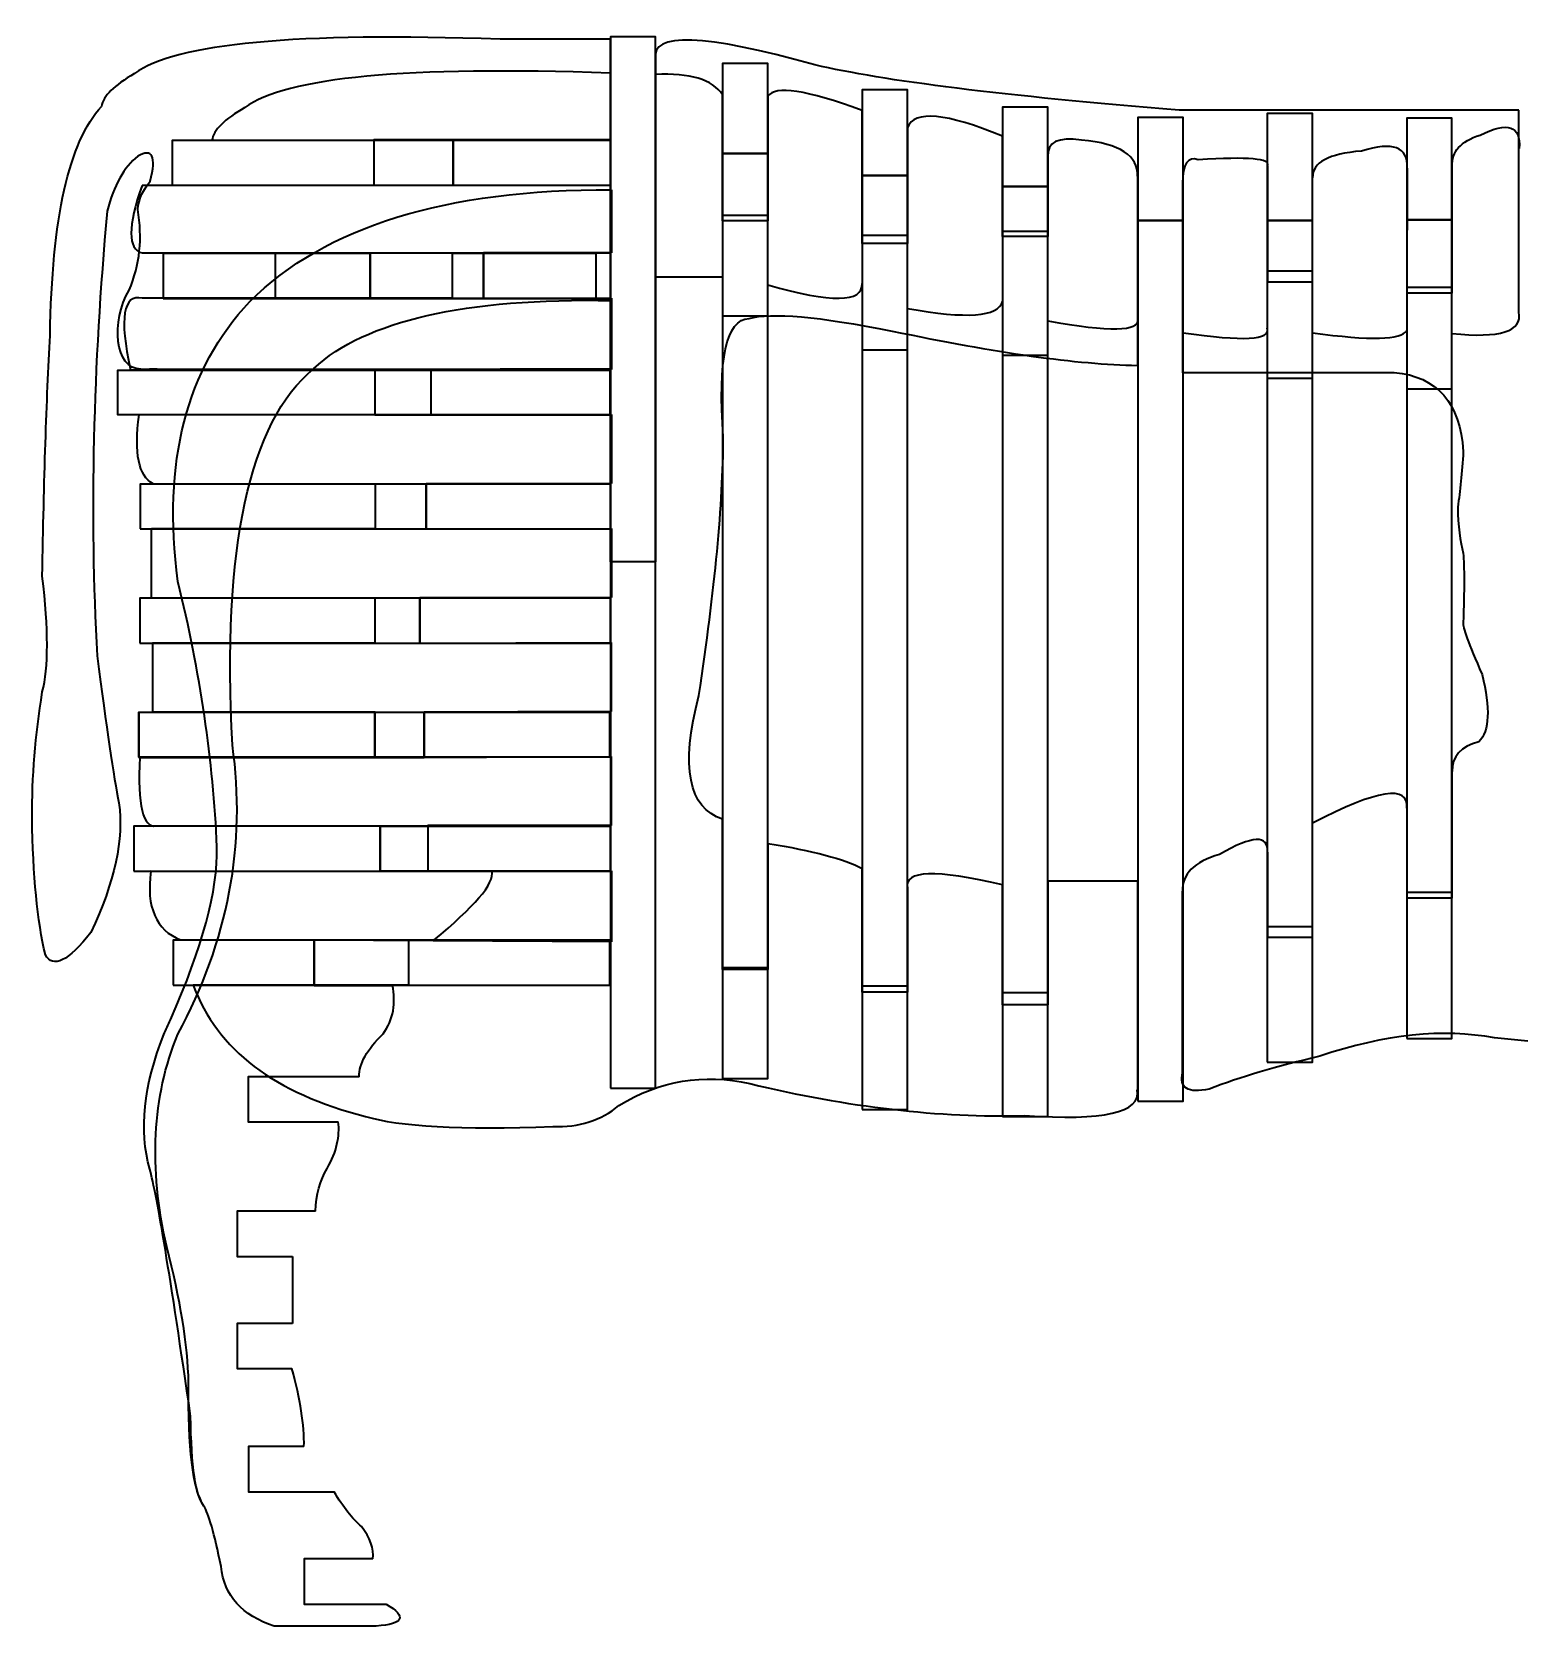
# Model space of a CAD drawing. Header units: inches. Extents: x -777 to 162, y -556 to 220.
# Drawn here: x -285.5 to -199.3, y 121.9 to 214.4 of the extents above; entities that cross this region are included whole.
import ezdxf

# ---------------------------------------------------------------- set-up
doc = ezdxf.new("R2010")
doc.units = ezdxf.units.IN
doc.header["$MEASUREMENT"] = 0
doc.layers.add('Layer 1', color=1, linetype='Continuous')

msp = doc.modelspace()

# ---------------------------------------------------------------- linework, layer by layer
at = {"layer": 'Layer 1', "color": 1, "lineweight": 35}
for points in [[(-251.9903, 153.1306), (-249.3707, 153.1306), (-249.3707, 214.0932), (-251.9903, 214.0932), (-251.9903, 153.1306)], [(-245.4851, 153.6967), (-242.8655, 153.6967), (-242.8655, 212.5541), (-245.4851, 212.5541), (-245.4851, 153.6967)], [(-237.3981, 151.9001), (-234.7785, 151.9001), (-234.7785, 211.0333), (-237.3981, 211.0333), (-237.3981, 151.9001)], [(-229.2663, 151.4956), (-226.6467, 151.4956), (-226.6467, 210.0164), (-229.2663, 210.0164), (-229.2663, 151.4956)], [(-221.419, 152.3759), (-218.7994, 152.3759), (-218.7994, 209.4153), (-221.419, 209.4153), (-221.419, 152.3759)], [(-213.9198, 154.648), (-211.3002, 154.648), (-211.3002, 209.6544), (-213.9198, 209.6544), (-213.9198, 154.648)], [(-205.8331, 156.0182), (-203.2135, 156.0182), (-203.2135, 209.3802), (-205.8331, 209.3802), (-205.8331, 156.0182)], [(-279.2691, 178.9468), (-251.9851, 178.9468), (-251.9851, 181.549), (-279.2691, 181.549), (-279.2691, 178.9468)]]:
    msp.add_lwpolyline(points, close=True, dxfattribs=at)
at = {"layer": 'Layer 1', "lineweight": 35}
for points in [[(-245.4851, 207.3383), (-242.8655, 207.3383), (-242.8655, 212.5541), (-245.4851, 212.5541), (-245.4851, 207.3383)], [(-237.3981, 206.0622), (-234.7785, 206.0622), (-234.7785, 211.0334), (-237.3981, 211.0334), (-237.3981, 206.0622)], [(-229.2663, 205.4258), (-226.6467, 205.4258), (-226.6467, 210.0164), (-229.2663, 210.0164), (-229.2663, 205.4258)], [(-221.419, 203.46), (-218.7994, 203.46), (-218.7994, 209.4154), (-221.419, 209.4154), (-221.419, 203.46)], [(-213.9198, 203.4535), (-211.3002, 203.4535), (-211.3002, 209.6545), (-213.9198, 209.6545), (-213.9198, 203.4535)], [(-205.8331, 203.4972), (-203.2135, 203.4972), (-203.2135, 209.3802), (-205.8331, 209.3802), (-205.8331, 203.4972)], [(-245.4851, 197.9216), (-242.8655, 197.9216), (-242.8655, 203.735), (-245.4851, 203.735), (-245.4851, 197.9216)], [(-237.3981, 195.9488), (-234.7785, 195.9488), (-234.7785, 202.5792), (-237.3981, 202.5792), (-237.3981, 195.9488)], [(-229.2663, 195.6436), (-226.6467, 195.6436), (-226.6467, 202.8122), (-229.2663, 202.8122), (-229.2663, 195.6436)], [(-213.9198, 194.3172), (-211.3002, 194.3172), (-211.3002, 200.5182), (-213.9198, 200.5182), (-213.9198, 194.3172)], [(-205.8331, 193.6838), (-203.2135, 193.6838), (-203.2135, 199.5666), (-205.8331, 199.5666), (-205.8331, 193.6838)], [(-251.9903, 153.1305), (-249.3707, 153.1305), (-249.3707, 183.6631), (-251.9903, 183.6631), (-251.9903, 153.1305)], [(-205.8331, 156.0183), (-203.2135, 156.0183), (-203.2135, 164.4923), (-205.8331, 164.4923), (-205.8331, 156.0183)], [(-213.9198, 154.648), (-211.3002, 154.648), (-211.3002, 162.4966), (-213.9198, 162.4966), (-213.9198, 154.648)], [(-245.4851, 153.6968), (-242.8655, 153.6968), (-242.8655, 160.1168), (-245.4851, 160.1168), (-245.4851, 153.6968)], [(-237.3981, 151.9001), (-234.7785, 151.9001), (-234.7785, 159.0529), (-237.3981, 159.0529), (-237.3981, 151.9001)], [(-229.2663, 151.4956), (-226.6467, 151.4956), (-226.6467, 158.6642), (-229.2663, 158.6642), (-229.2663, 151.4956)]]:
    msp.add_lwpolyline(points, close=True, dxfattribs=at)
at = {"layer": 'Layer 1', "color": 6, "lineweight": 35}
msp.add_lwpolyline([(-277.9064, 198.93), (-265.9106, 198.93), (-265.9106, 201.5322), (-277.9064, 201.5322), (-277.9064, 198.93)], close=True, dxfattribs=at)
at = {"layer": 'Layer 1', "color": 30, "lineweight": 35}
for points in [[(-271.4164, 198.9479), (-259.3412, 198.9479), (-259.3412, 201.5501), (-271.4164, 201.5501), (-271.4164, 198.9479)], [(-279.2562, 185.5666), (-262.6788, 185.5666), (-262.6788, 188.1688), (-279.2562, 188.1688), (-279.2562, 185.5666)], [(-279.269, 178.9468), (-263.04, 178.9468), (-263.04, 181.549), (-279.269, 181.549), (-279.269, 178.9468)], [(-279.3169, 172.321), (-262.7787, 172.321), (-262.7787, 174.923), (-279.3169, 174.923), (-279.3169, 172.321)], [(-279.6142, 165.7254), (-262.5448, 165.7254), (-262.5448, 168.3274), (-279.6142, 168.3274), (-279.6142, 165.7254)], [(-277.3379, 159.1127), (-269.1553, 159.1127), (-269.1553, 161.7149), (-277.3379, 161.7149), (-277.3379, 159.1127)]]:
    msp.add_lwpolyline(points, close=True, dxfattribs=at)
at = {"layer": 'Layer 1', "color": 2, "lineweight": 35}
for points in [[(-261.1639, 198.9302), (-252.8113, 198.9302), (-252.8113, 201.5324), (-261.1639, 201.5324), (-261.1639, 198.9302)], [(-265.6487, 192.1791), (-252.0093, 192.1791), (-252.0093, 194.7813), (-265.6487, 194.7813), (-265.6487, 192.1791)], [(-265.6342, 185.5666), (-251.9722, 185.5666), (-251.9722, 188.1688), (-265.6342, 188.1688), (-265.6342, 185.5666)], [(-265.6509, 178.9468), (-251.9851, 178.9468), (-251.9851, 181.549), (-265.6509, 181.549), (-265.6509, 178.9468)], [(-263.6961, 159.1127), (-252.0161, 159.1127), (-252.0161, 161.7149), (-263.6961, 161.7149), (-263.6961, 159.1127)]]:
    msp.add_lwpolyline(points, close=True, dxfattribs=at)
at = {"layer": 'Layer 1', "color": 4, "lineweight": 35}
for points in [[(-279.2562, 185.5666), (-251.9722, 185.5666), (-251.9722, 188.1688), (-279.2562, 188.1688), (-279.2562, 185.5666)], [(-279.6141, 165.7254), (-251.9901, 165.7254), (-251.9901, 168.3274), (-279.6141, 168.3274), (-279.6141, 165.7254)], [(-277.3379, 159.1127), (-252.0161, 159.1127), (-252.0161, 161.7149), (-277.3379, 161.7149), (-277.3379, 159.1127)]]:
    msp.add_lwpolyline(points, close=True, dxfattribs=at)
at = {"layer": 'Layer 1', "lineweight": 35}
for points, knots in [([(-258.3859, 213.9595), (-270.1495, 214.3824), (-277.2119, 213.7179), (-279.5733, 211.9658), (-279.5733, 211.9658), (-280.7561, 211.2907), (-281.3926, 210.6578), (-281.483, 210.0672)], [0, 0, 0, 0, 0.5, 0.5, 0.5, 0.5, 1, 1, 1, 1]), ([(-199.3299, 209.8489), (-207.6674, 209.8489), (-214.2323, 209.8489), (-219.0245, 209.8489), (-219.0245, 209.8489), (-229.1431, 210.6646), (-236.1808, 211.5406), (-240.1376, 212.4771), (-240.1376, 212.4771), (-246.5815, 214.2728), (-249.6586, 214.3876), (-249.3689, 212.8212)], [0, 0, 0, 0, 0.3333333, 0.3333333, 0.3333333, 0.3333333, 0.6666667, 0.6666667, 0.6666667, 0.6666667, 1, 1, 1, 1]), ([(-251.9903, 211.9958), (-263.7539, 212.4187), (-270.8162, 211.7541), (-273.1777, 210.002), (-273.1777, 210.002), (-274.3605, 209.3269), (-274.997, 208.694), (-275.0874, 208.1035)], [0, 0, 0, 0, 0.5, 0.5, 0.5, 0.5, 1, 1, 1, 1]), ([(-249.3708, 211.9245), (-249.3708, 211.9245), (-249.3706, 183.6631), (-249.3706, 183.6631), (-249.3706, 183.6631), (-249.3706, 183.6631), (-251.9903, 183.6631), (-251.9903, 183.6631), (-251.9903, 183.6631), (-251.9903, 183.6631), (-251.9903, 211.996), (-251.9903, 211.996)], [0, 0, 0, 0, 0.3333333, 0.3333333, 0.3333333, 0.3333333, 0.6666667, 0.6666667, 0.6666667, 0.6666667, 1, 1, 1, 1]), ([(-279.2061, 194.8377), (-280.7329, 194.8075), (-280.96, 197.6187), (-279.8864, 199.4065), (-279.8864, 199.4065), (-279.2665, 200.8761), (-279.1002, 202.4366), (-279.3877, 204.0879), (-279.3877, 204.0879), (-279.3271, 204.694), (-279.0851, 205.2394), (-278.6617, 205.7242), (-278.6617, 205.7242), (-278.2989, 207.1788), (-278.5407, 207.6636), (-279.3875, 207.1788), (-279.3875, 207.1788), (-280.1888, 206.5424), (-280.7786, 205.4816), (-281.1565, 203.997), (-281.1565, 203.997), (-281.9884, 194.9976), (-282.1853, 186.3988), (-281.747, 178.2012), (-281.747, 178.2012), (-281.2033, 174.0324), (-280.7804, 171.1928), (-280.4784, 169.6824), (-280.4784, 169.6824), (-280.1763, 167.598), (-280.72, 165.0907), (-282.1094, 162.1605), (-282.1094, 162.1605), (-283.4091, 160.4986), (-284.2862, 160.0656), (-284.74, 160.862), (-284.74, 160.862), (-285.2083, 162.8166), (-285.4654, 165.4679), (-285.5111, 168.8163), (-285.5111, 168.8163), (-285.5224, 171.1626), (-285.3249, 173.5962), (-284.9184, 176.1168), (-284.9184, 176.1168), (-284.556, 177.5064), (-284.556, 179.7419), (-284.9184, 182.8231), (-284.9184, 182.8231), (-284.8278, 188.4419), (-284.6768, 193.094), (-284.4654, 196.7795), (-284.4654, 196.7795), (-284.3722, 203.5878), (-283.3778, 208.0171), (-281.483, 210.0672)], [0, 0, 0, 0, 0.0714286, 0.0714286, 0.0714286, 0.0714286, 0.1428571, 0.1428571, 0.1428571, 0.1428572, 0.2142857, 0.2142857, 0.2142857, 0.2142857, 0.2857143, 0.2857143, 0.2857143, 0.2857143, 0.3571429, 0.3571429, 0.3571429, 0.3571429, 0.4285714, 0.4285714, 0.4285714, 0.4285714, 0.5, 0.5, 0.5, 0.5, 0.5714286, 0.5714286, 0.5714286, 0.5714286, 0.6428571, 0.6428571, 0.6428571, 0.6428572, 0.7142857, 0.7142857, 0.7142857, 0.7142857, 0.7857143, 0.7857143, 0.7857143, 0.7857143, 0.8571429, 0.8571429, 0.8571429, 0.8571429, 0.9285714, 0.9285714, 0.9285714, 0.9285714, 1, 1, 1, 1]), ([(-242.8655, 210.6541), (-242.8655, 210.6541), (-242.8654, 203.4248), (-242.8654, 203.4248), (-242.8654, 203.4248), (-242.8654, 203.4248), (-245.4851, 203.4248), (-245.4851, 203.4248), (-245.4851, 203.4248), (-245.4851, 203.4248), (-245.4851, 210.7449), (-245.4851, 210.7449)], [0, 0, 0, 0, 0.3333333, 0.3333333, 0.3333333, 0.3333333, 0.6666667, 0.6666667, 0.6666667, 0.6666667, 1, 1, 1, 1]), ([(-203.2134, 196.8977), (-200.4229, 196.6065), (-199.1282, 197.019), (-199.3297, 198.1352), (-199.3297, 198.1352), (-199.3299, 202.8636), (-199.3299, 206.7682), (-199.3299, 209.8489)], [0, 0, 0, 0, 0.5, 0.5, 0.5, 0.5, 1, 1, 1, 1]), ([(-234.7761, 208.8395), (-234.7761, 208.8395), (-234.7759, 202.1091), (-234.7759, 202.1091), (-234.7759, 202.1091), (-234.7759, 202.1091), (-237.3956, 202.1091), (-237.3956, 202.1091), (-237.3956, 202.1091), (-237.3956, 202.1091), (-237.3956, 209.8375), (-237.3956, 209.8375)], [0, 0, 0, 0, 0.3333333, 0.3333333, 0.3333333, 0.3333333, 0.6666667, 0.6666667, 0.6666667, 0.6666667, 1, 1, 1, 1]), ([(-203.2003, 206.5838), (-203.2467, 207.4348), (-202.7071, 208.041), (-201.5807, 208.4026), (-201.5807, 208.4026), (-199.9724, 209.2039), (-199.2171, 208.9469), (-199.3148, 207.6314)], [0, 0, 0, 0, 0.5, 0.5, 0.5, 0.5, 1, 1, 1, 1]), ([(-275.0874, 208.1035), (-275.0874, 208.1035), (-261.103, 208.1035), (-261.103, 208.1035), (-261.103, 208.1035), (-261.103, 208.1035), (-261.103, 205.4834), (-261.103, 205.4834), (-261.103, 205.4834), (-261.103, 205.4834), (-279.1346, 205.4834), (-279.1346, 205.4834)], [0, 0, 0, 0, 0.3333333, 0.3333333, 0.3333333, 0.3333333, 0.6666667, 0.6666667, 0.6666667, 0.6666667, 1, 1, 1, 1]), ([(-251.9903, 208.1213), (-251.9903, 208.1213), (-265.707, 208.1213), (-265.707, 208.1213), (-265.707, 208.1213), (-265.707, 208.1213), (-265.707, 205.5013), (-265.707, 205.5013), (-265.707, 205.5013), (-265.707, 205.5013), (-251.9903, 205.5013), (-251.9903, 205.5013)], [0, 0, 0, 0, 0.3333333, 0.3333333, 0.3333333, 0.3333333, 0.6666667, 0.6666667, 0.6666667, 0.6666667, 1, 1, 1, 1]), ([(-226.6409, 207.1609), (-226.6409, 207.1609), (-226.6407, 202.5175), (-226.6407, 202.5175), (-226.6407, 202.5175), (-226.6407, 202.5175), (-229.2604, 202.5175), (-229.2604, 202.5175), (-229.2604, 202.5175), (-229.2604, 202.5175), (-229.2604, 208.3405), (-229.2604, 208.3405)], [0, 0, 0, 0, 0.3333333, 0.3333333, 0.3333333, 0.3333333, 0.6666667, 0.6666667, 0.6666667, 0.6666667, 1, 1, 1, 1]), ([(-221.4475, 206.0189), (-221.3893, 207.207), (-222.4452, 207.9047), (-224.6868, 208.1136), (-224.6868, 208.1136), (-226.035, 208.3103), (-226.6864, 207.9928), (-226.6409, 207.1609)], [0, 0, 0, 0, 0.5, 0.5, 0.5, 0.5, 1, 1, 1, 1]), ([(-205.8198, 206.493), (-205.7391, 207.7179), (-206.6211, 208.0458), (-208.466, 207.4763), (-208.466, 207.4763), (-210.3724, 207.3252), (-211.3137, 206.811), (-211.2898, 205.9338)], [0, 0, 0, 0, 0.5, 0.5, 0.5, 0.5, 1, 1, 1, 1]), ([(-242.8654, 199.7105), (-242.8654, 199.7105), (-242.8654, 207.3383), (-242.8654, 207.3383), (-242.8654, 207.3383), (-242.8654, 207.3383), (-245.4851, 207.3383), (-245.4851, 207.3383), (-245.4851, 207.3383), (-245.4851, 207.3383), (-245.4851, 200.1641), (-245.4851, 200.1641)], [0, 0, 0, 0, 0.3333333, 0.3333333, 0.3333333, 0.3333333, 0.6666667, 0.6666667, 0.6666667, 0.6666667, 1, 1, 1, 1]), ([(-217.9191, 206.9773), (-218.5247, 207.1884), (-218.8277, 206.7349), (-218.8279, 205.6162), (-218.8279, 205.6162), (-218.8279, 201.9568), (-218.8279, 198.2973), (-218.8279, 194.6378), (-218.8279, 194.6378), (-214.7377, 194.6376), (-210.6476, 194.6378), (-206.5574, 194.6378), (-206.5574, 194.6378), (-204.0729, 194.4111), (-202.7397, 192.8837), (-202.5577, 190.0559), (-202.5577, 190.0559), (-202.6334, 188.831), (-202.7397, 187.7573), (-202.876, 186.835), (-202.876, 186.835), (-202.8607, 185.7309), (-202.7546, 184.8386), (-202.5577, 184.1584), (-202.5577, 184.1584), (-202.4973, 183.387), (-202.4973, 182.0412), (-202.5577, 180.1209), (-202.5577, 180.1209), (-202.6185, 179.9091), (-202.2549, 178.9109), (-201.467, 177.1268), (-201.467, 177.1268), (-200.9823, 175.1606), (-201.0429, 173.8602), (-201.6488, 173.2253), (-201.6488, 173.2253), (-202.7071, 172.9486), (-203.2244, 172.3733), (-203.2003, 171.4995)], [0, 0, 0, 0, 0.1, 0.1, 0.1, 0.1, 0.2, 0.2, 0.2, 0.2, 0.3, 0.3, 0.3, 0.3, 0.4, 0.4, 0.4, 0.4, 0.5, 0.5, 0.5, 0.5, 0.6, 0.6, 0.6, 0.6, 0.7, 0.7, 0.7, 0.7, 0.8, 0.8, 0.8, 0.8, 0.9, 0.9, 0.9, 0.9, 1, 1, 1, 1]), ([(-213.9093, 206.6284), (-213.9093, 206.6284), (-213.9095, 199.898), (-213.9095, 199.898), (-213.9095, 199.898), (-213.9095, 199.898), (-211.2898, 199.898), (-211.2898, 199.898), (-211.2898, 199.898), (-211.2898, 199.898), (-211.2898, 205.9985), (-211.2898, 205.9985)], [0, 0, 0, 0, 0.3333333, 0.3333333, 0.3333333, 0.3333333, 0.6666667, 0.6666667, 0.6666667, 0.6666667, 1, 1, 1, 1]), ([(-205.8198, 206.493), (-205.8198, 206.493), (-205.82, 199.2638), (-205.82, 199.2638), (-205.82, 199.2638), (-205.82, 199.2638), (-203.2003, 199.2638), (-203.2003, 199.2638), (-203.2003, 199.2638), (-203.2003, 199.2638), (-203.2003, 206.5838), (-203.2003, 206.5838)], [0, 0, 0, 0, 0.3333333, 0.3333333, 0.3333333, 0.3333333, 0.6666667, 0.6666667, 0.6666667, 0.6666667, 1, 1, 1, 1]), ([(-277.0619, 182.5233), (-277.9683, 189.4408), (-276.5787, 194.8482), (-272.8937, 198.7451), (-272.8937, 198.7451), (-268.5279, 203.1078), (-261.537, 205.2699), (-251.9212, 205.2313)], [0, 0, 0, 0, 0.5, 0.5, 0.5, 0.5, 1, 1, 1, 1]), ([(-251.9212, 205.2313), (-251.9212, 204.6122), (-251.9212, 203.9463), (-251.9212, 203.2336), (-251.9212, 203.2336), (-251.9212, 202.6046), (-251.921, 202.2697), (-251.921, 201.5679)], [0, 0, 0, 0, 0.5, 0.5, 0.5, 0.5, 1, 1, 1, 1]), ([(-234.7785, 198.3496), (-234.7785, 198.3496), (-234.7785, 206.0622), (-234.7785, 206.0622), (-234.7785, 206.0622), (-234.7785, 206.0622), (-237.3981, 206.0622), (-237.3981, 206.0622), (-237.3981, 206.0622), (-237.3981, 206.0622), (-237.398, 199.8013), (-237.398, 199.8013)], [0, 0, 0, 0, 0.3333333, 0.3333333, 0.3333333, 0.3333333, 0.6666667, 0.6666667, 0.6666667, 0.6666667, 1, 1, 1, 1]), ([(-226.6466, 197.6237), (-226.6466, 197.6237), (-226.6466, 205.4258), (-226.6466, 205.4258), (-226.6466, 205.4258), (-226.6466, 205.4258), (-229.2663, 205.4258), (-229.2663, 205.4258), (-229.2663, 205.4258), (-229.2663, 205.4258), (-229.2663, 198.7578), (-229.2663, 198.7578)], [0, 0, 0, 0, 0.3333333, 0.3333333, 0.3333333, 0.3333333, 0.6666667, 0.6666667, 0.6666667, 0.6666667, 1, 1, 1, 1]), ([(-218.7993, 196.9432), (-218.7993, 196.9432), (-218.7993, 203.46), (-218.7993, 203.46), (-218.7993, 203.46), (-218.7993, 203.46), (-221.419, 203.46), (-221.419, 203.46), (-221.419, 203.46), (-221.419, 203.46), (-221.4188, 197.7145), (-221.4188, 197.7145)], [0, 0, 0, 0, 0.3333333, 0.3333333, 0.3333333, 0.3333333, 0.6666667, 0.6666667, 0.6666667, 0.6666667, 1, 1, 1, 1]), ([(-211.3001, 196.9432), (-211.3001, 196.9432), (-211.3001, 203.4534), (-211.3001, 203.4534), (-211.3001, 203.4534), (-211.3001, 203.4534), (-213.9198, 203.4534), (-213.9198, 203.4534), (-213.9198, 203.4534), (-213.9198, 203.4534), (-213.9196, 197.2153), (-213.9196, 197.2153)], [0, 0, 0, 0, 0.3333333, 0.3333333, 0.3333333, 0.3333333, 0.6666667, 0.6666667, 0.6666667, 0.6666667, 1, 1, 1, 1]), ([(-203.2134, 196.8977), (-203.2134, 196.8977), (-203.2134, 203.4972), (-203.2134, 203.4972), (-203.2134, 203.4972), (-203.2134, 203.4972), (-205.8331, 203.4972), (-205.8331, 203.4972), (-205.8331, 203.4972), (-205.8331, 203.4972), (-205.8329, 197.0794), (-205.8329, 197.0794)], [0, 0, 0, 0, 0.3333333, 0.3333333, 0.3333333, 0.3333333, 0.6666667, 0.6666667, 0.6666667, 0.6666667, 1, 1, 1, 1]), ([(-279.1346, 201.5679), (-279.1346, 201.5679), (-261.1638, 201.5679), (-261.1638, 201.5679), (-261.1638, 201.5679), (-261.1638, 201.5679), (-261.1638, 198.9479), (-261.1638, 198.9479), (-261.1638, 198.9479), (-261.1638, 198.9479), (-279.1346, 198.9479), (-279.1346, 198.9479)], [0, 0, 0, 0, 0.3333333, 0.3333333, 0.3333333, 0.3333333, 0.6666667, 0.6666667, 0.6666667, 0.6666667, 1, 1, 1, 1]), ([(-251.9903, 201.5858), (-251.9903, 201.5858), (-265.9105, 201.5501), (-265.9105, 201.5501), (-265.9105, 201.5501), (-265.9105, 201.5501), (-265.9105, 198.93), (-265.9105, 198.93), (-265.9105, 198.93), (-265.9105, 198.93), (-251.9903, 198.9657), (-251.9903, 198.9657)], [0, 0, 0, 0, 0.3333333, 0.3333333, 0.3333333, 0.3333333, 0.6666667, 0.6666667, 0.6666667, 0.6666667, 1, 1, 1, 1]), ([(-251.921, 201.5679), (-251.921, 201.5679), (-259.3412, 201.5679), (-259.3412, 201.5679), (-259.3412, 201.5679), (-259.3412, 201.5679), (-259.3412, 198.9479), (-259.3412, 198.9479), (-259.3412, 198.9479), (-259.3412, 198.9479), (-251.921, 198.9479), (-251.921, 198.9479)], [0, 0, 0, 0, 0.3333333, 0.3333333, 0.3333333, 0.3333333, 0.6666667, 0.6666667, 0.6666667, 0.6666667, 1, 1, 1, 1]), ([(-275.5535, 128.8984), (-276.1952, 129.8934), (-276.4893, 132.2796), (-276.4367, 136.0562), (-276.4367, 136.0562), (-276.4971, 138.2614), (-276.9199, 140.8896), (-277.7053, 143.9406), (-277.7053, 143.9406), (-278.7624, 148.5323), (-278.551, 152.6407), (-277.071, 156.2657), (-277.071, 156.2657), (-274.1411, 161.6731), (-273.084, 167.2617), (-273.8995, 173.0315), (-273.8995, 173.0315), (-274.5036, 184.4805), (-272.9331, 191.7608), (-269.1876, 194.8723), (-269.1876, 194.8723), (-266.1793, 197.6482), (-260.4236, 198.9613), (-251.9212, 198.811)], [0, 0, 0, 0, 0.1666667, 0.1666667, 0.1666667, 0.1666667, 0.3333333, 0.3333333, 0.3333333, 0.3333333, 0.5, 0.5, 0.5, 0.5, 0.6666667, 0.6666667, 0.6666667, 0.6666667, 0.8333333, 0.8333333, 0.8333333, 0.8333333, 1, 1, 1, 1]), ([(-245.4851, 168.7365), (-247.4708, 169.3718), (-247.9307, 171.7611), (-246.8647, 175.9044), (-246.8647, 175.9044), (-245.9332, 182.0593), (-245.4615, 187.051), (-245.4497, 190.88), (-245.4497, 190.88), (-245.774, 195.4115), (-245.2762, 197.7082), (-243.9562, 197.7703), (-243.9562, 197.7703), (-242.6711, 198.1302), (-239.9068, 197.8876), (-235.6634, 197.0425), (-235.6634, 197.0425), (-229.6534, 195.7745), (-224.9413, 195.1103), (-221.456, 195.0489)], [0, 0, 0, 0, 0.2, 0.2, 0.2, 0.2, 0.4, 0.4, 0.4, 0.4, 0.6, 0.6, 0.6, 0.6, 0.8, 0.8, 0.8, 0.8, 1, 1, 1, 1]), ([(-279.437, 194.8377), (-276.4291, 194.8377), (-280.5425, 194.8377), (-277.5343, 194.8377), (-277.5343, 194.8377), (-271.1516, 194.8377), (-264.7687, 194.8377), (-258.3859, 194.8377)], [0, 0, 0, 0, 0.5, 0.5, 0.5, 0.5, 1, 1, 1, 1]), ([(-279.8139, 194.7992), (-279.8139, 194.7992), (-265.6487, 194.7992), (-265.6487, 194.7992), (-265.6487, 194.7992), (-265.6487, 194.7992), (-265.6487, 192.1791), (-265.6487, 192.1791), (-265.6487, 192.1791), (-265.6487, 192.1791), (-279.314, 192.1791), (-279.314, 192.1791)], [0, 0, 0, 0, 0.3333333, 0.3333333, 0.3333333, 0.3333333, 0.6666667, 0.6666667, 0.6666667, 0.6666667, 1, 1, 1, 1]), ([(-251.9212, 194.82), (-251.9212, 194.82), (-262.3985, 194.7992), (-262.3985, 194.7992), (-262.3985, 194.7992), (-262.3985, 194.7992), (-262.3985, 192.1791), (-262.3985, 192.1791), (-262.3985, 192.1791), (-262.3985, 192.1791), (-251.9212, 192.1999), (-251.9212, 192.1999)], [0, 0, 0, 0, 0.3333333, 0.3333333, 0.3333333, 0.3333333, 0.6666667, 0.6666667, 0.6666667, 0.6666667, 1, 1, 1, 1]), ([(-251.9212, 194.82), (-251.9212, 194.82), (-262.3985, 194.7992), (-262.3985, 194.7992), (-262.3985, 194.7992), (-262.3985, 194.7992), (-262.3985, 192.1791), (-262.3985, 192.1791), (-262.3985, 192.1791), (-262.3985, 192.1791), (-251.9212, 192.1999), (-251.9212, 192.1999)], [0, 0, 0, 0, 0.3333333, 0.3333333, 0.3333333, 0.3333333, 0.6666667, 0.6666667, 0.6666667, 0.6666667, 1, 1, 1, 1]), ([(-278.4959, 188.1864), (-278.4959, 188.1864), (-265.6343, 188.1866), (-265.6343, 188.1866), (-265.6343, 188.1866), (-265.6343, 188.1866), (-265.6343, 185.5666), (-265.6343, 185.5666), (-265.6343, 185.5666), (-265.6343, 185.5666), (-278.5869, 185.5666), (-278.5869, 185.5666)], [0, 0, 0, 0, 0.3333333, 0.3333333, 0.3333333, 0.3333333, 0.6666667, 0.6666667, 0.6666667, 0.6666667, 1, 1, 1, 1]), ([(-251.9212, 188.2074), (-251.9212, 188.2074), (-262.6788, 188.1866), (-262.6788, 188.1866), (-262.6788, 188.1866), (-262.6788, 188.1866), (-262.6788, 185.5666), (-262.6788, 185.5666), (-262.6788, 185.5666), (-262.6788, 185.5666), (-251.9212, 185.5874), (-251.9212, 185.5874)], [0, 0, 0, 0, 0.3333333, 0.3333333, 0.3333333, 0.3333333, 0.6666667, 0.6666667, 0.6666667, 0.6666667, 1, 1, 1, 1]), ([(-251.9212, 188.2074), (-251.9212, 188.2074), (-262.6788, 188.1866), (-262.6788, 188.1866), (-262.6788, 188.1866), (-262.6788, 188.1866), (-262.6788, 185.5666), (-262.6788, 185.5666), (-262.6788, 185.5666), (-262.6788, 185.5666), (-251.9212, 185.5874), (-251.9212, 185.5874)], [0, 0, 0, 0, 0.3333333, 0.3333333, 0.3333333, 0.3333333, 0.6666667, 0.6666667, 0.6666667, 0.6666667, 1, 1, 1, 1]), ([(-275.5535, 128.8984), (-276.0261, 129.4589), (-276.2845, 131.2013), (-276.3286, 134.1258), (-276.3286, 134.1258), (-277.4848, 142.1642), (-278.2731, 146.9385), (-278.693, 148.4478), (-278.693, 148.4478), (-279.3273, 150.6832), (-279.0554, 153.2812), (-277.8775, 156.2416), (-277.8775, 156.2416), (-277.7452, 156.5286), (-277.6172, 156.8119), (-277.4938, 157.0911), (-277.4938, 157.0911), (-275.639, 161.2826), (-274.7399, 164.6245), (-274.7966, 167.1167), (-274.7966, 167.1167), (-275.008, 172.1313), (-275.7631, 177.2668), (-277.0619, 182.5233)], [0, 0, 0, 0, 0.1666667, 0.1666667, 0.1666667, 0.1666667, 0.3333333, 0.3333333, 0.3333333, 0.3333333, 0.5, 0.5, 0.5, 0.5, 0.6666667, 0.6666667, 0.6666667, 0.6666667, 0.8333333, 0.8333333, 0.8333333, 0.8333333, 1, 1, 1, 1]), ([(-278.5869, 181.5669), (-278.5869, 181.5669), (-265.651, 181.5669), (-265.651, 181.5669), (-265.651, 181.5669), (-265.651, 181.5669), (-265.651, 178.9468), (-265.651, 178.9468), (-265.651, 178.9468), (-265.651, 178.9468), (-278.5414, 178.9468), (-278.5414, 178.9468)], [0, 0, 0, 0, 0.3333333, 0.3333333, 0.3333333, 0.3333333, 0.6666667, 0.6666667, 0.6666667, 0.6666667, 1, 1, 1, 1]), ([(-251.9212, 181.5936), (-251.9212, 181.5936), (-263.04, 181.5669), (-263.04, 181.5669), (-263.04, 181.5669), (-263.04, 181.5669), (-263.04, 178.9468), (-263.04, 178.9468), (-263.04, 178.9468), (-263.04, 178.9468), (-251.9212, 178.9736), (-251.9212, 178.9736)], [0, 0, 0, 0, 0.3333333, 0.3333333, 0.3333333, 0.3333333, 0.6666667, 0.6666667, 0.6666667, 0.6666667, 1, 1, 1, 1]), ([(-251.9212, 181.5936), (-251.9212, 181.5936), (-263.04, 181.5669), (-263.04, 181.5669), (-263.04, 181.5669), (-263.04, 181.5669), (-263.04, 178.9468), (-263.04, 178.9468), (-263.04, 178.9468), (-263.04, 178.9468), (-251.9212, 178.9736), (-251.9212, 178.9736)], [0, 0, 0, 0, 0.3333333, 0.3333333, 0.3333333, 0.3333333, 0.6666667, 0.6666667, 0.6666667, 0.6666667, 1, 1, 1, 1]), ([(-278.5414, 174.9558), (-278.5414, 174.9558), (-265.6509, 174.9558), (-265.6509, 174.9558), (-265.6509, 174.9558), (-265.6509, 174.9558), (-265.6509, 172.3358), (-265.6509, 172.3358), (-265.6509, 172.3358), (-265.6509, 172.3358), (-279.2685, 172.3358), (-279.2685, 172.3358)], [0, 0, 0, 0, 0.3333333, 0.3333333, 0.3333333, 0.3333333, 0.6666667, 0.6666667, 0.6666667, 0.6666667, 1, 1, 1, 1]), ([(-251.921, 174.9805), (-251.921, 174.9805), (-262.7787, 174.9232), (-262.7787, 174.9232), (-262.7787, 174.9232), (-262.7787, 174.9232), (-262.7787, 172.3032), (-262.7787, 172.3032), (-262.7787, 172.3032), (-262.7787, 172.3032), (-251.921, 172.3605), (-251.921, 172.3605)], [0, 0, 0, 0, 0.3333333, 0.3333333, 0.3333333, 0.3333333, 0.6666667, 0.6666667, 0.6666667, 0.6666667, 1, 1, 1, 1]), ([(-251.921, 174.9805), (-251.921, 174.9805), (-262.7787, 174.9409), (-262.7787, 174.9409), (-262.7787, 174.9409), (-262.7787, 174.9409), (-262.7787, 172.3209), (-262.7787, 172.3209), (-262.7787, 172.3209), (-262.7787, 172.3209), (-251.921, 172.3605), (-251.921, 172.3605)], [0, 0, 0, 0, 0.3333333, 0.3333333, 0.3333333, 0.3333333, 0.6666667, 0.6666667, 0.6666667, 0.6666667, 1, 1, 1, 1]), ([(-205.82, 169.3694), (-205.82, 169.3694), (-205.82, 164.1796), (-205.82, 164.1796), (-205.82, 164.1796), (-205.82, 164.1796), (-203.2003, 164.1796), (-203.2003, 164.1796), (-203.2003, 164.1796), (-203.2003, 164.1796), (-203.2003, 171.4997), (-203.2003, 171.4997)], [0, 0, 0, 0, 0.3333333, 0.3333333, 0.3333333, 0.3333333, 0.6666667, 0.6666667, 0.6666667, 0.6666667, 1, 1, 1, 1]), ([(-278.3141, 168.3447), (-278.3141, 168.3447), (-265.3381, 168.3272), (-265.3381, 168.3272), (-265.3381, 168.3272), (-265.3381, 168.3272), (-265.3381, 165.7072), (-265.3381, 165.7072), (-265.3381, 165.7072), (-265.3381, 165.7072), (-278.6324, 165.7249), (-278.6324, 165.7249)], [0, 0, 0, 0, 0.3333333, 0.3333333, 0.3333333, 0.3333333, 0.6666667, 0.6666667, 0.6666667, 0.6666667, 1, 1, 1, 1]), ([(-251.9212, 168.3678), (-251.9212, 168.3678), (-262.5658, 168.3678), (-262.5658, 168.3678), (-262.5658, 168.3678), (-262.5658, 168.3678), (-262.5658, 165.7477), (-262.5658, 165.7477), (-262.5658, 165.7477), (-262.5658, 165.7477), (-251.9212, 165.7477), (-251.9212, 165.7477)], [0, 0, 0, 0, 0.3333333, 0.3333333, 0.3333333, 0.3333333, 0.6666667, 0.6666667, 0.6666667, 0.6666667, 1, 1, 1, 1]), ([(-251.9212, 168.3678), (-251.9212, 168.3678), (-262.5658, 168.3678), (-262.5658, 168.3678), (-262.5658, 168.3678), (-262.5658, 168.3678), (-262.5658, 165.7477), (-262.5658, 165.7477), (-262.5658, 165.7477), (-262.5658, 165.7477), (-258.8497, 165.7477), (-258.8497, 165.7477)], [0, 0, 0, 0, 0.3333333, 0.3333333, 0.3333333, 0.3333333, 0.6666667, 0.6666667, 0.6666667, 0.6666667, 1, 1, 1, 1]), ([(-242.8654, 167.3302), (-242.8654, 167.3302), (-242.8654, 160.0151), (-242.8654, 160.0151), (-242.8654, 160.0151), (-242.8654, 160.0151), (-245.4851, 160.0151), (-245.4851, 160.0151), (-245.4851, 160.0151), (-245.4851, 160.0151), (-245.4851, 168.7365), (-245.4851, 168.7365)], [0, 0, 0, 0, 0.3333333, 0.3333333, 0.3333333, 0.3333333, 0.6666667, 0.6666667, 0.6666667, 0.6666667, 1, 1, 1, 1]), ([(-213.9095, 166.829), (-213.9095, 166.829), (-213.9095, 161.8983), (-213.9095, 161.8983), (-213.9095, 161.8983), (-213.9095, 161.8983), (-211.2898, 161.8983), (-211.2898, 161.8983), (-211.2898, 161.8983), (-211.2898, 161.8983), (-211.2898, 168.5072), (-211.2898, 168.5072)], [0, 0, 0, 0, 0.3333333, 0.3333333, 0.3333333, 0.3333333, 0.6666667, 0.6666667, 0.6666667, 0.6666667, 1, 1, 1, 1]), ([(-213.9095, 166.829), (-213.8441, 167.8415), (-214.7714, 167.7962), (-216.692, 166.6927), (-216.692, 166.6927), (-218.1613, 166.2543), (-218.8733, 165.5434), (-218.8279, 164.5606)], [0, 0, 0, 0, 0.5, 0.5, 0.5, 0.5, 1, 1, 1, 1]), ([(-234.7761, 164.7442), (-234.7761, 164.7442), (-234.7759, 158.6994), (-234.7759, 158.6994), (-234.7759, 158.6994), (-234.7759, 158.6994), (-237.3956, 158.6994), (-237.3956, 158.6994), (-237.3956, 158.6994), (-237.3956, 158.6994), (-237.3956, 165.8785), (-237.3956, 165.8785)], [0, 0, 0, 0, 0.3333333, 0.3333333, 0.3333333, 0.3333333, 0.6666667, 0.6666667, 0.6666667, 0.6666667, 1, 1, 1, 1]), ([(-226.6407, 165.1526), (-226.6407, 165.1526), (-226.6407, 157.9736), (-226.6407, 157.9736), (-226.6407, 157.9736), (-226.6407, 157.9736), (-229.2604, 157.9736), (-229.2604, 157.9736), (-229.2604, 157.9736), (-229.2604, 157.9736), (-229.2604, 164.9258), (-229.2604, 164.9258)], [0, 0, 0, 0, 0.3333333, 0.3333333, 0.3333333, 0.3333333, 0.6666667, 0.6666667, 0.6666667, 0.6666667, 1, 1, 1, 1]), ([(-276.9054, 161.7327), (-276.9054, 161.7327), (-263.6962, 161.7327), (-263.6962, 161.7327), (-263.6962, 161.7327), (-263.6962, 161.7327), (-263.6962, 159.1127), (-263.6962, 159.1127), (-263.6962, 159.1127), (-263.6962, 159.1127), (-276.1783, 159.1127), (-276.1783, 159.1127)], [0, 0, 0, 0, 0.3333333, 0.3333333, 0.3333333, 0.3333333, 0.6666667, 0.6666667, 0.6666667, 0.6666667, 1, 1, 1, 1]), ([(-251.9212, 161.6138), (-251.9212, 161.6138), (-269.1553, 161.7149), (-269.1553, 161.7149), (-269.1553, 161.7149), (-269.1553, 161.7149), (-269.1553, 159.0948), (-269.1553, 159.0948), (-269.1553, 159.0948), (-269.1553, 159.0948), (-264.623, 159.0948), (-264.623, 159.0948)], [0, 0, 0, 0, 0.3333333, 0.3333333, 0.3333333, 0.3333333, 0.6666667, 0.6666667, 0.6666667, 0.6666667, 1, 1, 1, 1]), ([(-262.2263, 161.7149), (-262.2263, 161.7149), (-269.1553, 161.7149), (-269.1553, 161.7149), (-269.1553, 161.7149), (-269.1553, 161.7149), (-269.1553, 159.0948), (-269.1553, 159.0948), (-269.1553, 159.0948), (-269.1553, 159.0948), (-264.623, 159.0948), (-264.623, 159.0948)], [0, 0, 0, 0, 0.3333333, 0.3333333, 0.3333333, 0.3333333, 0.6666667, 0.6666667, 0.6666667, 0.6666667, 1, 1, 1, 1]), ([(-276.1783, 159.1127), (-274.7844, 155.3689), (-271.4516, 152.8304), (-266.1798, 151.4976), (-266.1798, 151.4976), (-264.2673, 150.914), (-260.6494, 150.7195), (-255.3266, 150.914), (-255.3266, 150.914), (-253.8031, 150.8624), (-252.5277, 151.2686), (-251.5004, 152.1327)], [0, 0, 0, 0, 0.3333333, 0.3333333, 0.3333333, 0.3333333, 0.6666667, 0.6666667, 0.6666667, 0.6666667, 1, 1, 1, 1]), ([(-266.5535, 153.7984), (-266.5612, 154.5565), (-266.1001, 155.3851), (-265.17, 156.2841), (-265.17, 156.2841), (-264.5578, 157.1079), (-264.4189, 158.1123), (-264.623, 159.0948)], [0, 0, 0, 0, 0.5, 0.5, 0.5, 0.5, 1, 1, 1, 1]), ([(-266.5535, 153.7984), (-266.5612, 154.5565), (-266.1001, 155.3851), (-265.17, 156.2841), (-265.17, 156.2841), (-264.5578, 157.1079), (-264.4189, 158.1123), (-264.623, 159.0948)], [0, 0, 0, 0, 0.5, 0.5, 0.5, 0.5, 1, 1, 1, 1]), ([(-172.5854, 159.0696), (-172.7367, 157.4039), (-174.2518, 156.0421), (-177.13, 154.9844), (-177.13, 154.9844), (-179.2282, 154.8975), (-182.8564, 154.9292), (-188.0147, 155.0791), (-188.0147, 155.0791), (-192.4064, 155.3239), (-196.6492, 155.6474), (-200.743, 156.0491), (-200.743, 156.0491), (-203.7241, 156.6212), (-207.1015, 156.2678), (-210.8746, 154.9883), (-210.8746, 154.9883), (-213.3439, 154.4136), (-215.4799, 153.7787), (-217.2826, 153.083), (-217.2826, 153.083), (-218.5247, 152.821), (-219.0398, 153.1436), (-218.8279, 154.0502)], [0, 0, 0, 0, 0.1666667, 0.1666667, 0.1666667, 0.1666667, 0.3333333, 0.3333333, 0.3333333, 0.3333333, 0.5, 0.5, 0.5, 0.5, 0.6666667, 0.6666667, 0.6666667, 0.6666667, 0.8333333, 0.8333333, 0.8333333, 0.8333333, 1, 1, 1, 1]), ([(-266.5535, 153.7984), (-266.5535, 153.7984), (-272.9909, 153.7984), (-272.9909, 153.7984), (-272.9909, 153.7984), (-272.9909, 153.7984), (-272.9909, 151.1783), (-272.9909, 151.1783), (-272.9909, 151.1783), (-272.9909, 151.1783), (-267.7705, 151.1783), (-267.7705, 151.1783)], [0, 0, 0, 0, 0.3333333, 0.3333333, 0.3333333, 0.3333333, 0.6666667, 0.6666667, 0.6666667, 0.6666667, 1, 1, 1, 1]), ([(-266.5535, 153.7984), (-266.5535, 153.7984), (-272.9909, 153.7984), (-272.9909, 153.7984), (-272.9909, 153.7984), (-272.9909, 153.7984), (-272.9909, 151.1783), (-272.9909, 151.1783), (-272.9909, 151.1783), (-272.9909, 151.1783), (-267.7705, 151.1783), (-267.7705, 151.1783)], [0, 0, 0, 0, 0.3333333, 0.3333333, 0.3333333, 0.3333333, 0.6666667, 0.6666667, 0.6666667, 0.6666667, 1, 1, 1, 1]), ([(-251.5004, 152.1327), (-249.122, 153.5845), (-246.5919, 154.0078), (-243.9106, 153.4029), (-243.9106, 153.4029), (-238.231, 152.0317), (-232.9144, 151.4136), (-227.9612, 151.5484)], [0, 0, 0, 0, 0.5, 0.5, 0.5, 0.5, 1, 1, 1, 1]), ([(-269.0861, 146.0033), (-269.0564, 146.9655), (-268.8293, 147.7913), (-268.4057, 148.4806), (-268.4057, 148.4806), (-267.8613, 149.4598), (-267.6495, 150.359), (-267.7707, 151.1783)], [0, 0, 0, 0, 0.5, 0.5, 0.5, 0.5, 1, 1, 1, 1]), ([(-269.0861, 146.0033), (-269.0564, 146.9655), (-268.8293, 147.7913), (-268.4057, 148.4806), (-268.4057, 148.4806), (-267.8613, 149.4598), (-267.6495, 150.359), (-267.7707, 151.1783)], [0, 0, 0, 0, 0.5, 0.5, 0.5, 0.5, 1, 1, 1, 1]), ([(-269.0859, 146.0033), (-269.0859, 146.0033), (-273.6258, 146.0033), (-273.6258, 146.0033), (-273.6258, 146.0033), (-273.6258, 146.0033), (-273.6258, 143.3832), (-273.6258, 143.3832), (-273.6258, 143.3832), (-273.6258, 143.3832), (-270.409, 143.3832), (-270.409, 143.3832)], [0, 0, 0, 0, 0.3333333, 0.3333333, 0.3333333, 0.3333333, 0.6666667, 0.6666667, 0.6666667, 0.6666667, 1, 1, 1, 1]), ([(-269.0859, 146.0033), (-269.0859, 146.0033), (-273.6258, 146.0033), (-273.6258, 146.0033), (-273.6258, 146.0033), (-273.6258, 146.0033), (-273.6258, 143.3832), (-273.6258, 143.3832), (-273.6258, 143.3832), (-273.6258, 143.3832), (-270.409, 143.3832), (-270.409, 143.3832)], [0, 0, 0, 0, 0.3333333, 0.3333333, 0.3333333, 0.3333333, 0.6666667, 0.6666667, 0.6666667, 0.6666667, 1, 1, 1, 1]), ([(-270.4088, 139.499), (-270.4088, 139.499), (-273.6256, 139.499), (-273.6256, 139.499), (-273.6256, 139.499), (-273.6256, 139.499), (-273.6256, 136.879), (-273.6256, 136.879), (-273.6256, 136.879), (-273.6256, 136.879), (-270.4543, 136.879), (-270.4543, 136.879)], [0, 0, 0, 0, 0.3333333, 0.3333333, 0.3333333, 0.3333333, 0.6666667, 0.6666667, 0.6666667, 0.6666667, 1, 1, 1, 1]), ([(-270.4088, 139.499), (-270.4088, 139.499), (-273.6256, 139.499), (-273.6256, 139.499), (-273.6256, 139.499), (-273.6256, 139.499), (-273.6256, 136.879), (-273.6256, 136.879), (-273.6256, 136.879), (-273.6256, 136.879), (-270.4543, 136.879), (-270.4543, 136.879)], [0, 0, 0, 0, 0.3333333, 0.3333333, 0.3333333, 0.3333333, 0.6666667, 0.6666667, 0.6666667, 0.6666667, 1, 1, 1, 1]), ([(-269.7513, 132.3514), (-269.7513, 132.3514), (-272.9679, 132.3514), (-272.9679, 132.3514), (-272.9679, 132.3514), (-272.9679, 132.3514), (-272.9679, 129.7314), (-272.9679, 129.7314), (-272.9679, 129.7314), (-272.9679, 129.7314), (-268.005, 129.7314), (-268.005, 129.7314)], [0, 0, 0, 0, 0.3333333, 0.3333333, 0.3333333, 0.3333333, 0.6666667, 0.6666667, 0.6666667, 0.6666667, 1, 1, 1, 1]), ([(-269.7513, 132.3514), (-269.7513, 132.3514), (-272.9679, 132.3514), (-272.9679, 132.3514), (-272.9679, 132.3514), (-272.9679, 132.3514), (-272.9679, 129.7314), (-272.9679, 129.7314), (-272.9679, 129.7314), (-272.9679, 129.7314), (-268.005, 129.7314), (-268.005, 129.7314)], [0, 0, 0, 0, 0.3333333, 0.3333333, 0.3333333, 0.3333333, 0.6666667, 0.6666667, 0.6666667, 0.6666667, 1, 1, 1, 1]), ([(-265.7621, 125.8403), (-265.6919, 126.4438), (-265.91, 127.0693), (-266.4174, 127.7166), (-266.4174, 127.7166), (-266.9465, 128.1658), (-267.4757, 128.8376), (-268.005, 129.7314)], [0, 0, 0, 0, 0.5, 0.5, 0.5, 0.5, 1, 1, 1, 1]), ([(-265.7621, 125.8403), (-265.6919, 126.4438), (-265.91, 127.0693), (-266.4174, 127.7166), (-266.4174, 127.7166), (-266.9465, 128.1658), (-267.4757, 128.8376), (-268.005, 129.7314)], [0, 0, 0, 0, 0.5, 0.5, 0.5, 0.5, 1, 1, 1, 1]), ([(-264.9849, 123.2203), (-263.7601, 122.4892), (-263.9566, 122.0641), (-265.5744, 121.944), (-265.5744, 121.944), (-267.5399, 121.944), (-269.5056, 121.944), (-271.4713, 121.944), (-271.4713, 121.944), (-273.346, 122.5502), (-274.3741, 123.7018), (-274.5557, 125.3984), (-274.5557, 125.3984), (-274.9487, 127.3226), (-275.2813, 128.4893), (-275.5535, 128.8984)], [0, 0, 0, 0, 0.25, 0.25, 0.25, 0.25, 0.5, 0.5, 0.5, 0.5, 0.75, 0.75, 0.75, 0.75, 1, 1, 1, 1]), ([(-264.9849, 123.2203), (-263.7601, 122.4892), (-263.9566, 122.0641), (-265.5744, 121.944), (-265.5744, 121.944), (-267.5399, 121.944), (-269.5056, 121.944), (-271.4713, 121.944), (-271.4713, 121.944), (-273.346, 122.5502), (-274.3741, 123.7018), (-274.5557, 125.3984), (-274.5557, 125.3984), (-274.9487, 127.3226), (-275.2813, 128.4893), (-275.5535, 128.8984)], [0, 0, 0, 0, 0.25, 0.25, 0.25, 0.25, 0.5, 0.5, 0.5, 0.5, 0.75, 0.75, 0.75, 0.75, 1, 1, 1, 1]), ([(-265.7621, 125.8403), (-265.7621, 125.8403), (-269.736, 125.8403), (-269.736, 125.8403), (-269.736, 125.8403), (-269.736, 125.8403), (-269.736, 123.2203), (-269.736, 123.2203), (-269.736, 123.2203), (-269.736, 123.2203), (-264.9851, 123.2203), (-264.9851, 123.2203)], [0, 0, 0, 0, 0.3333333, 0.3333333, 0.3333333, 0.3333333, 0.6666667, 0.6666667, 0.6666667, 0.6666667, 1, 1, 1, 1]), ([(-265.7621, 125.8403), (-265.7621, 125.8403), (-269.736, 125.8403), (-269.736, 125.8403), (-269.736, 125.8403), (-269.736, 125.8403), (-269.736, 123.2203), (-269.736, 123.2203), (-269.736, 123.2203), (-269.736, 123.2203), (-264.9851, 123.2203), (-264.9851, 123.2203)], [0, 0, 0, 0, 0.3333333, 0.3333333, 0.3333333, 0.3333333, 0.6666667, 0.6666667, 0.6666667, 0.6666667, 1, 1, 1, 1])]:
    msp.add_open_spline(points, degree=3, knots=knots, dxfattribs=at)
for points in [[(-251.9903, 213.9595), (-251.9903, 213.9595), (-258.3859, 213.9595), (-258.3859, 213.9595)], [(-251.9903, 208.1213), (-251.9903, 209.8817), (-251.9903, 213.1251), (-251.9903, 213.9595)], [(-249.3689, 212.8212), (-249.3689, 208.3905), (-249.3689, 204.1714), (-249.3689, 200.1641)], [(-245.4851, 210.7449), (-246.0903, 211.6219), (-247.3854, 212.0151), (-249.3708, 211.9243)], [(-237.3956, 209.8375), (-240.6236, 211.0171), (-242.4467, 211.2892), (-242.8655, 210.6541)], [(-229.2604, 208.3405), (-232.5337, 209.6863), (-234.3722, 209.8526), (-234.7761, 208.8395)], [(-213.9093, 206.6284), (-213.6774, 207.0375), (-215.0138, 207.1541), (-217.9191, 206.9773)], [(-279.1346, 205.4834), (-279.98, 203.0977), (-279.98, 201.7923), (-279.1346, 201.5679)], [(-251.9903, 201.5858), (-251.9903, 203.1437), (-251.9903, 204.4488), (-251.9903, 205.5013)], [(-221.4475, 206.0189), (-221.4475, 195.0489), (-221.4475, 200.488), (-221.4475, 195.0488)], [(-245.4851, 200.1641), (-247.5508, 200.1641), (-248.8455, 200.1641), (-249.3689, 200.1641)], [(-242.8654, 199.7105), (-239.1797, 198.6521), (-237.3571, 198.6823), (-237.398, 199.8013)], [(-279.1346, 198.9479), (-280.2382, 199.1838), (-280.4647, 197.8011), (-279.8139, 194.7992)], [(-251.9903, 198.9657), (-251.9903, 197.7031), (-251.9903, 196.3359), (-251.9903, 194.8377)], [(-251.9212, 198.9479), (-251.9212, 197.301), (-251.9212, 195.8338), (-251.9212, 194.82)], [(-251.9212, 198.811), (-251.9212, 197.1641), (-251.9212, 195.8338), (-251.9212, 194.82)], [(-234.7785, 198.3496), (-231.3465, 197.7296), (-229.509, 197.8655), (-229.2663, 198.7578)], [(-226.6466, 197.6237), (-223.0547, 196.9884), (-221.3124, 197.0186), (-221.4188, 197.7145)], [(-218.7993, 196.9432), (-215.3138, 196.429), (-213.6872, 196.5198), (-213.9196, 197.2153)], [(-211.3001, 196.9432), (-207.9503, 196.4746), (-206.1279, 196.5198), (-205.8329, 197.0794)], [(-251.9903, 194.8377), (-251.9903, 194.8377), (-258.3859, 194.8377), (-258.3859, 194.8377)], [(-278.4959, 188.1864), (-279.3393, 188.6206), (-279.612, 189.9514), (-279.314, 192.1793)], [(-251.9212, 192.1999), (-251.9212, 190.8232), (-251.9212, 189.4924), (-251.9212, 188.2074)], [(-251.9212, 192.1999), (-251.9212, 190.8232), (-251.9212, 189.4924), (-251.9212, 188.2074)], [(-278.5869, 181.5669), (-278.5869, 182.9001), (-278.5869, 184.2334), (-278.5869, 185.5666)], [(-251.9212, 185.5874), (-251.9212, 184.4222), (-251.9212, 183.0908), (-251.9212, 181.5936)], [(-251.9212, 185.5874), (-251.9212, 184.4222), (-251.9212, 183.0908), (-251.9212, 181.5936)], [(-278.5414, 178.9468), (-278.5414, 174.956), (-278.5414, 176.8125), (-278.5414, 174.9558)], [(-251.9212, 174.9805), (-251.9212, 176.6893), (-251.9212, 178.0205), (-251.9212, 178.9736)], [(-251.9212, 174.9805), (-251.9212, 176.6893), (-251.9212, 178.0205), (-251.9212, 178.9736)], [(-279.2685, 172.3358), (-279.4048, 169.5323), (-279.0869, 168.202), (-278.3141, 168.3447)], [(-251.9212, 168.3678), (-251.9212, 169.9246), (-251.9212, 171.2556), (-251.9212, 172.3605)], [(-251.9212, 168.3678), (-251.9212, 169.9246), (-251.9212, 171.2556), (-251.9212, 172.3605)], [(-205.82, 169.3694), (-205.7069, 170.745), (-207.53, 170.4577), (-211.2898, 168.5072)], [(-242.8654, 167.3302), (-240.2652, 166.9069), (-238.4419, 166.4228), (-237.3956, 165.8785)], [(-278.6324, 165.7249), (-278.905, 163.6311), (-278.3292, 162.3003), (-276.9054, 161.7327)], [(-262.2263, 161.7149), (-259.8831, 163.681), (-258.7138, 164.9581), (-258.8499, 165.7477)], [(-251.9212, 165.7477), (-251.9212, 164.3555), (-251.9212, 162.9776), (-251.9212, 161.6138)], [(-229.2604, 164.9258), (-233.1399, 165.833), (-234.9783, 165.7726), (-234.7761, 164.7442)], [(-226.6407, 165.1526), (-224.9097, 165.1526), (-223.1786, 165.1526), (-221.4474, 165.1526)], [(-221.4474, 165.1526), (-221.4475, 153.0378), (-221.4475, 157.5809), (-221.4474, 153.0376)], [(-218.8279, 154.0502), (-218.8279, 164.5606), (-218.8279, 161.951), (-218.8279, 164.5606)], [(-227.9612, 151.5484), (-223.4, 151.2264), (-221.2319, 151.7228), (-221.4568, 153.0378)], [(-270.409, 143.3832), (-270.409, 142.0885), (-270.409, 140.7938), (-270.409, 139.499)], [(-270.409, 143.3832), (-270.409, 142.0885), (-270.409, 140.7938), (-270.409, 139.499)], [(-269.7513, 132.3514), (-269.7289, 133.6017), (-269.9631, 135.1111), (-270.4543, 136.879)], [(-269.7513, 132.3514), (-269.7289, 133.6017), (-269.9631, 135.1111), (-270.4543, 136.879)]]:
    msp.add_open_spline(points, degree=3, dxfattribs=at)
at = {"layer": 'Layer 1', "color": 6, "lineweight": 35}
msp.add_open_spline([(-265.707, 205.4834), (-265.707, 205.4834), (-265.707, 208.1035), (-265.707, 208.1035), (-265.707, 208.1035), (-265.707, 208.1035), (-277.3645, 208.1035), (-277.3645, 208.1035), (-277.3645, 208.1035), (-277.3645, 208.1035), (-277.3645, 205.4834), (-277.3645, 205.4834), (-277.3645, 205.4834), (-277.3645, 205.4834), (-265.707, 205.4834), (-265.707, 205.4834)], degree=3, knots=[0, 0, 0, 0, 0.25, 0.25, 0.25, 0.25, 0.5, 0.5, 0.5, 0.5, 0.75, 0.75, 0.75, 0.75, 1, 1, 1, 1], dxfattribs=at)
at = {"layer": 'Layer 1', "color": 2, "lineweight": 35}
for points in [[(-251.9903, 205.4834), (-251.9903, 205.4834), (-251.9903, 208.1035), (-251.9903, 208.1035), (-251.9903, 208.1035), (-251.9903, 208.1035), (-261.103, 208.1035), (-261.103, 208.1035), (-261.103, 208.1035), (-261.103, 208.1035), (-261.103, 205.4834), (-261.103, 205.4834), (-261.103, 205.4834), (-261.103, 205.4834), (-251.9903, 205.4834), (-251.9903, 205.4834)], [(-252.0492, 174.9379), (-252.0492, 174.9379), (-265.651, 174.9379), (-265.651, 174.9379), (-265.651, 174.9379), (-265.651, 174.9379), (-265.651, 172.3358), (-265.651, 172.3358), (-265.651, 172.3358), (-265.651, 172.3358), (-252.0492, 172.3358), (-252.0492, 172.3358), (-252.0492, 172.3358), (-252.0492, 172.3358), (-252.0492, 174.9379), (-252.0492, 174.9379)], [(-251.9901, 168.3272), (-251.9901, 168.3272), (-265.3381, 168.3272), (-265.3381, 168.3272), (-265.3381, 168.3272), (-265.3381, 168.3272), (-265.3381, 165.7251), (-265.3381, 165.7251), (-265.3381, 165.7251), (-265.3381, 165.7251), (-251.9901, 165.7251), (-251.9901, 165.7251), (-251.9901, 165.7251), (-251.9901, 165.7251), (-251.9901, 168.3272), (-251.9901, 168.3272)]]:
    msp.add_open_spline(points, degree=3, knots=[0, 0, 0, 0, 0.25, 0.25, 0.25, 0.25, 0.5, 0.5, 0.5, 0.5, 0.75, 0.75, 0.75, 0.75, 1, 1, 1, 1], dxfattribs=at)
at = {"layer": 'Layer 1', "color": 4, "lineweight": 35}
msp.add_open_spline([(-277.9064, 198.93), (-277.9064, 198.93), (-277.9064, 201.5501), (-277.9064, 201.5501), (-277.9064, 201.5501), (-277.9064, 201.5501), (-251.9903, 201.5501), (-251.9903, 201.5501), (-251.9903, 201.5501), (-251.9903, 201.5501), (-251.9903, 198.93), (-251.9903, 198.93), (-251.9903, 198.93), (-251.9903, 198.93), (-277.9064, 198.93), (-277.9064, 198.93)], degree=3, knots=[0, 0, 0, 0, 0.25, 0.25, 0.25, 0.25, 0.5, 0.5, 0.5, 0.5, 0.75, 0.75, 0.75, 0.75, 1, 1, 1, 1], dxfattribs=at)
at = {"layer": 'Layer 1', "color": 1, "lineweight": 35}
for points in [[(-252.0093, 194.7813), (-252.0093, 194.7813), (-280.5447, 194.7813), (-280.5447, 194.7813), (-280.5447, 194.7813), (-280.5447, 194.7813), (-280.5447, 192.1791), (-280.5447, 192.1791), (-280.5447, 192.1791), (-280.5447, 192.1791), (-252.0093, 192.1791), (-252.0093, 192.1791), (-252.0093, 192.1791), (-252.0093, 192.1791), (-252.0093, 194.7813), (-252.0093, 194.7813)], [(-252.0492, 174.9379), (-252.0492, 174.9379), (-279.317, 174.9379), (-279.317, 174.9379), (-279.317, 174.9379), (-279.317, 174.9379), (-279.317, 172.3358), (-279.317, 172.3358), (-279.317, 172.3358), (-279.317, 172.3358), (-252.0492, 172.3358), (-252.0492, 172.3358), (-252.0492, 172.3358), (-252.0492, 172.3358), (-252.0492, 174.9379), (-252.0492, 174.9379)]]:
    msp.add_open_spline(points, degree=3, knots=[0, 0, 0, 0, 0.25, 0.25, 0.25, 0.25, 0.5, 0.5, 0.5, 0.5, 0.75, 0.75, 0.75, 0.75, 1, 1, 1, 1], dxfattribs=at)
at = {"layer": 'Layer 1', "color": 30, "lineweight": 35}
msp.add_open_spline([(-262.3985, 194.7813), (-262.3985, 194.7813), (-280.5447, 194.7813), (-280.5447, 194.7813), (-280.5447, 194.7813), (-280.5447, 194.7813), (-280.5447, 192.1791), (-280.5447, 192.1791), (-280.5447, 192.1791), (-280.5447, 192.1791), (-262.3985, 192.1791), (-262.3985, 192.1791), (-262.3985, 192.1791), (-262.3985, 192.1791), (-262.3985, 194.7813), (-262.3985, 194.7813)], degree=3, knots=[0, 0, 0, 0, 0.25, 0.25, 0.25, 0.25, 0.5, 0.5, 0.5, 0.5, 0.75, 0.75, 0.75, 0.75, 1, 1, 1, 1], dxfattribs=at)

doc.saveas('drawing.dxf')
